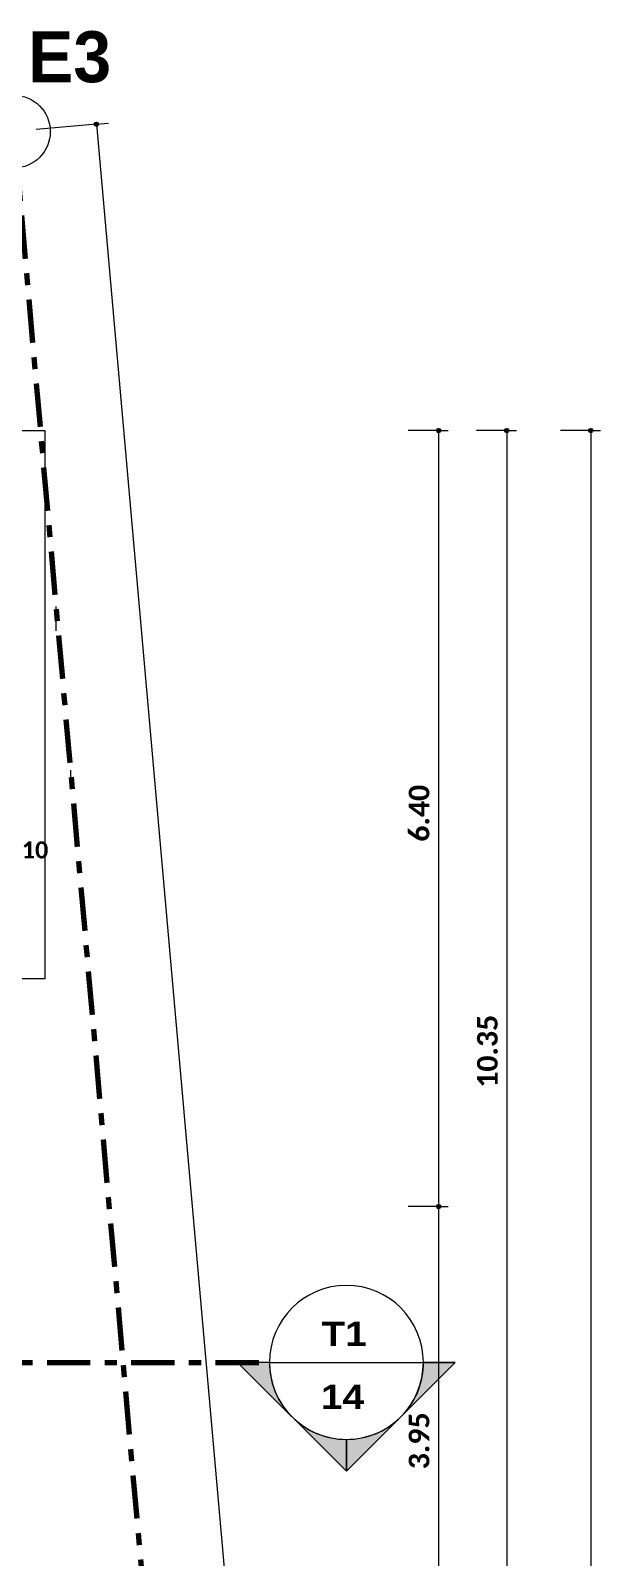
# Model space of a CAD drawing. Header units: metres. Extents: x -144 to 1000, y -717 to 29.
# Drawn here: x 523.51 to 528.22, y -556.22 to -543.63 of the extents above; entities that cross this region are included whole.
import ezdxf

# ---------------------------------------------------------------- set-up
doc = ezdxf.new("R2010")
doc.units = ezdxf.units.M
doc.linetypes.add('Dash Dot 3_16_', pattern=[0.595313, 0.357187, -0.119063, 0, -0.119063])
doc.layers.get('0').update_dxf_attribs({"color": 1})
for name, color, linetype, lineweight in [('A-ANNO-DIMS', 1, 'Continuous', 9), ('A-DETL', 1, 'Continuous', 9), ('A-DETL-THIN', 1, 'Continuous', 9), ('A-WALL', 4, 'Continuous', 9), ('G-ANNO-SYMB', 1, 'Continuous', 9), ('G-ANNO-TEXT', 2, 'Continuous', 9)]:
    doc.layers.add(name, color=color, linetype=linetype, lineweight=lineweight)
doc.styles.add('Arial Black', font='', dxfattribs={"height": 0.15})
doc.styles.add('Britannic Bold_B', font='', dxfattribs={"width": 0.7})
doc.styles.add('Calibri_B_4', font='calibrib.ttf', dxfattribs={"height": 0.1125})
doc.styles.add('Calibri_B_5', font='calibrib.ttf', dxfattribs={"height": 0.66})
doc.styles.get('Arial Black').set_extended_font_data('Arial Black')
doc.styles.get('Britannic Bold_B').set_extended_font_data('Britannic Bold', bold=True)

# ---------------------------------------------------------------- blocks, each defined once
blk = doc.blocks.new('I')
at = {"layer": 'A-ANNO-DIMS', "lineweight": 25, "true_color": 0x0000ff}
h = blk.add_hatch(color=5, dxfattribs=at)
edge = h.paths.add_edge_path()
edge.add_arc((520.287, -482.734), 0.015, 0, 360)
at = {"layer": 'A-ANNO-DIMS', "lineweight": 25}
h = blk.add_hatch(color=256, dxfattribs=at)
edge = h.paths.add_edge_path()
edge.add_arc((523.111, -485.26), 0.015, 0, 360)
h = blk.add_hatch(color=256, dxfattribs=at)
edge = h.paths.add_edge_path()
edge.add_arc((523.674, -485.26), 0.015, 0, 360)
h = blk.add_hatch(color=256, dxfattribs=at)
edge = h.paths.add_edge_path()
edge.add_arc((524.368, -485.26), 0.015, 0, 360)
h = blk.add_hatch(color=256, dxfattribs=at)
edge = h.paths.add_edge_path()
edge.add_arc((523.111, -491.659), 0.015, 0, 360)
h = blk.add_hatch(color=256, dxfattribs=at)
edge = h.paths.add_edge_path()
edge.add_arc((523.111, -491.659), 0.015, 0, 360)
at = {"layer": 'G-ANNO-SYMB'}
h = blk.add_hatch(color=256, dxfattribs=at)
edge = h.paths.add_edge_path()
edge.add_line((521.879, -493.37), (521.453, -492.944))
edge.add_line((521.453, -492.944), (521.715, -492.944))
edge.add_arc((522.351, -492.944), 0.636, 180, 222.0784)
h = blk.add_hatch(color=256, dxfattribs=at)
edge = h.paths.add_edge_path()
edge.add_arc((522.351, -492.944), 0.636, 317.9216, 360)
edge.add_line((522.987, -492.944), (523.249, -492.944))
edge.add_line((523.249, -492.944), (522.823, -493.37))
h = blk.add_hatch(color=256, dxfattribs=at)
edge = h.paths.add_edge_path()
edge.add_arc((522.351, -492.944), 0.635, 225, 270)
edge.add_line((522.351, -493.579), (522.351, -493.842))
edge.add_line((522.351, -493.842), (521.902, -493.393))
h = blk.add_hatch(color=256, dxfattribs=at)
edge = h.paths.add_edge_path()
edge.add_line((522.8, -493.393), (522.351, -493.842))
edge.add_line((522.351, -493.842), (522.351, -493.579))
edge.add_arc((522.351, -492.944), 0.635, 270, 315)
at = {"layer": 'A-ANNO-DIMS', "color": 5, "true_color": 0x0000ff}
for q in [(519.789, -482.778), (520.387, -482.725), (522.688, -509.808)]:
    blk.add_line((520.287, -482.734), q, dxfattribs=at)
at = {"layer": 'A-ANNO-DIMS'}
for p, q in [((523.111, -485.26), (522.861, -485.26)), ((523.111, -485.26), (523.111, -491.659)), ((523.111, -485.26), (523.191, -485.26)), ((523.674, -485.26), (523.424, -485.26)), ((523.674, -485.26), (523.674, -495.61)), ((523.674, -485.26), (523.754, -485.26)), ((524.368, -485.26), (524.118, -485.26)), ((524.368, -485.26), (524.368, -509.868)), ((524.368, -485.26), (524.448, -485.26)), ((523.111, -491.659), (522.861, -491.659)), ((523.111, -491.659), (522.861, -491.659)), ((523.111, -491.659), (523.191, -491.659)), ((523.111, -491.659), (523.111, -495.61)), ((523.111, -491.659), (523.191, -491.659))]:
    blk.add_line(p, q, dxfattribs=at)
at = {"layer": 'A-ANNO-DIMS', "color": 5, "lineweight": 25, "true_color": 0x0000ff}
blk.add_circle((520.287, -482.734), 0.015, dxfattribs=at)
at = {"layer": 'A-ANNO-DIMS', "lineweight": 25}
for centre in [(523.111, -485.26), (523.674, -485.26), (524.368, -485.26), (523.111, -491.659), (523.111, -491.659)]:
    blk.add_circle(centre, 0.015, dxfattribs=at)
at = {"layer": 'A-DETL', "color": 7, "linetype": 'Dash Dot 3_16_', "lineweight": 70}
blk.add_line((519.606, -482.795), (522.006, -509.868), dxfattribs=at)
at = {"layer": 'A-DETL', "color": 253, "true_color": 0xb6b6b6}
for p, q in [((519.953, -486.71), (519.953, -486.91)), ((519.953, -486.71), (519.953, -486.91)), ((520.073, -488.06), (520.073, -488.16)), ((520.073, -488.06), (520.073, -488.16)), ((520.347, -491.16), (520.347, -491.26)), ((520.347, -491.16), (520.347, -491.26))]:
    blk.add_line(p, q, dxfattribs=at)
at = {"layer": 'A-DETL-THIN'}
blk.add_circle((519.606, -482.795), 0.3, dxfattribs=at)
at = {"layer": 'A-WALL'}
for p, q in [((512.844, -485.26), (519.861, -485.26)), ((519.861, -485.26), (519.861, -489.781)), ((519.861, -489.781), (517.211, -489.781))]:
    blk.add_line(p, q, dxfattribs=at)
at = {"layer": 'G-ANNO-SYMB', "linetype": 'Dash Dot 3_16_', "lineweight": 70}
blk.add_line((512.231, -492.944), (521.716, -492.944), dxfattribs=at)
at = {"layer": 'G-ANNO-SYMB', "lineweight": 18}
for p, q in [((522.351, -493.842), (521.453, -492.944)), ((521.716, -492.944), (521.453, -492.944)), ((521.715, -492.944), (521.453, -492.944)), ((521.453, -492.944), (521.879, -493.37)), ((521.716, -492.944), (522.986, -492.944)), ((522.351, -493.842), (523.249, -492.944)), ((522.823, -493.37), (523.249, -492.944)), ((522.986, -492.944), (523.249, -492.944)), ((523.249, -492.944), (522.987, -492.944)), ((521.902, -493.393), (522.351, -493.842)), ((522.351, -493.842), (522.8, -493.393)), ((522.351, -493.579), (522.351, -493.842)), ((522.351, -493.842), (522.351, -493.579))]:
    blk.add_line(p, q, dxfattribs=at)
for radius, start, end in [(0.635, 0, 180), (0.636, 180, 222.0784), (0.635, 180, 0), (0.636, 317.9216, 0), (0.635, 225, 270), (0.635, 270, 315)]:
    blk.add_arc((522.351, -492.944), radius, start, end, dxfattribs=at)
at = {"layer": 'A-ANNO-DIMS', "char_height": 0.17, "attachment_point": 1, "rotation": 90, "line_spacing_factor": 1.158048, "style": 'Calibri_B_4'}
for s, insert, width in [('6.40', (522.865, -488.65), 0.45673), ('10.35', (523.429, -490.679), 0.58667), ('3.95', (522.865, -493.825), 0.45673)]:
    blk.add_mtext(s, dxfattribs=dict(at, insert=insert, width=width))
at = {"layer": 'A-ANNO-DIMS', "insert": (519.504, -488.648), "char_height": 0.14, "width": 0.37613, "attachment_point": 1, "line_spacing_factor": 1.158048, "style": 'Calibri_B_5'}
blk.add_mtext('0.10', dxfattribs=at)
at = {"layer": 'G-ANNO-SYMB', "style": 'Arial Black'}
for s, p in [('T1', (522.145, -492.808)), ('14', (522.141, -493.328))]:
    blk.add_text(s, height=0.2, dxfattribs=at).set_placement(p)
at = {"layer": 'G-ANNO-TEXT', "style": 'Britannic Bold_B'}
blk.add_text('E3', height=0.42, dxfattribs=at).set_placement((519.722, -482.387))

msp = doc.modelspace()

# ---------------------------------------------------------------- block references
at = {"color": 3}
msp.add_blockref('I', (3.769, -61.665), dxfattribs=at)

doc.saveas('drawing.dxf')
